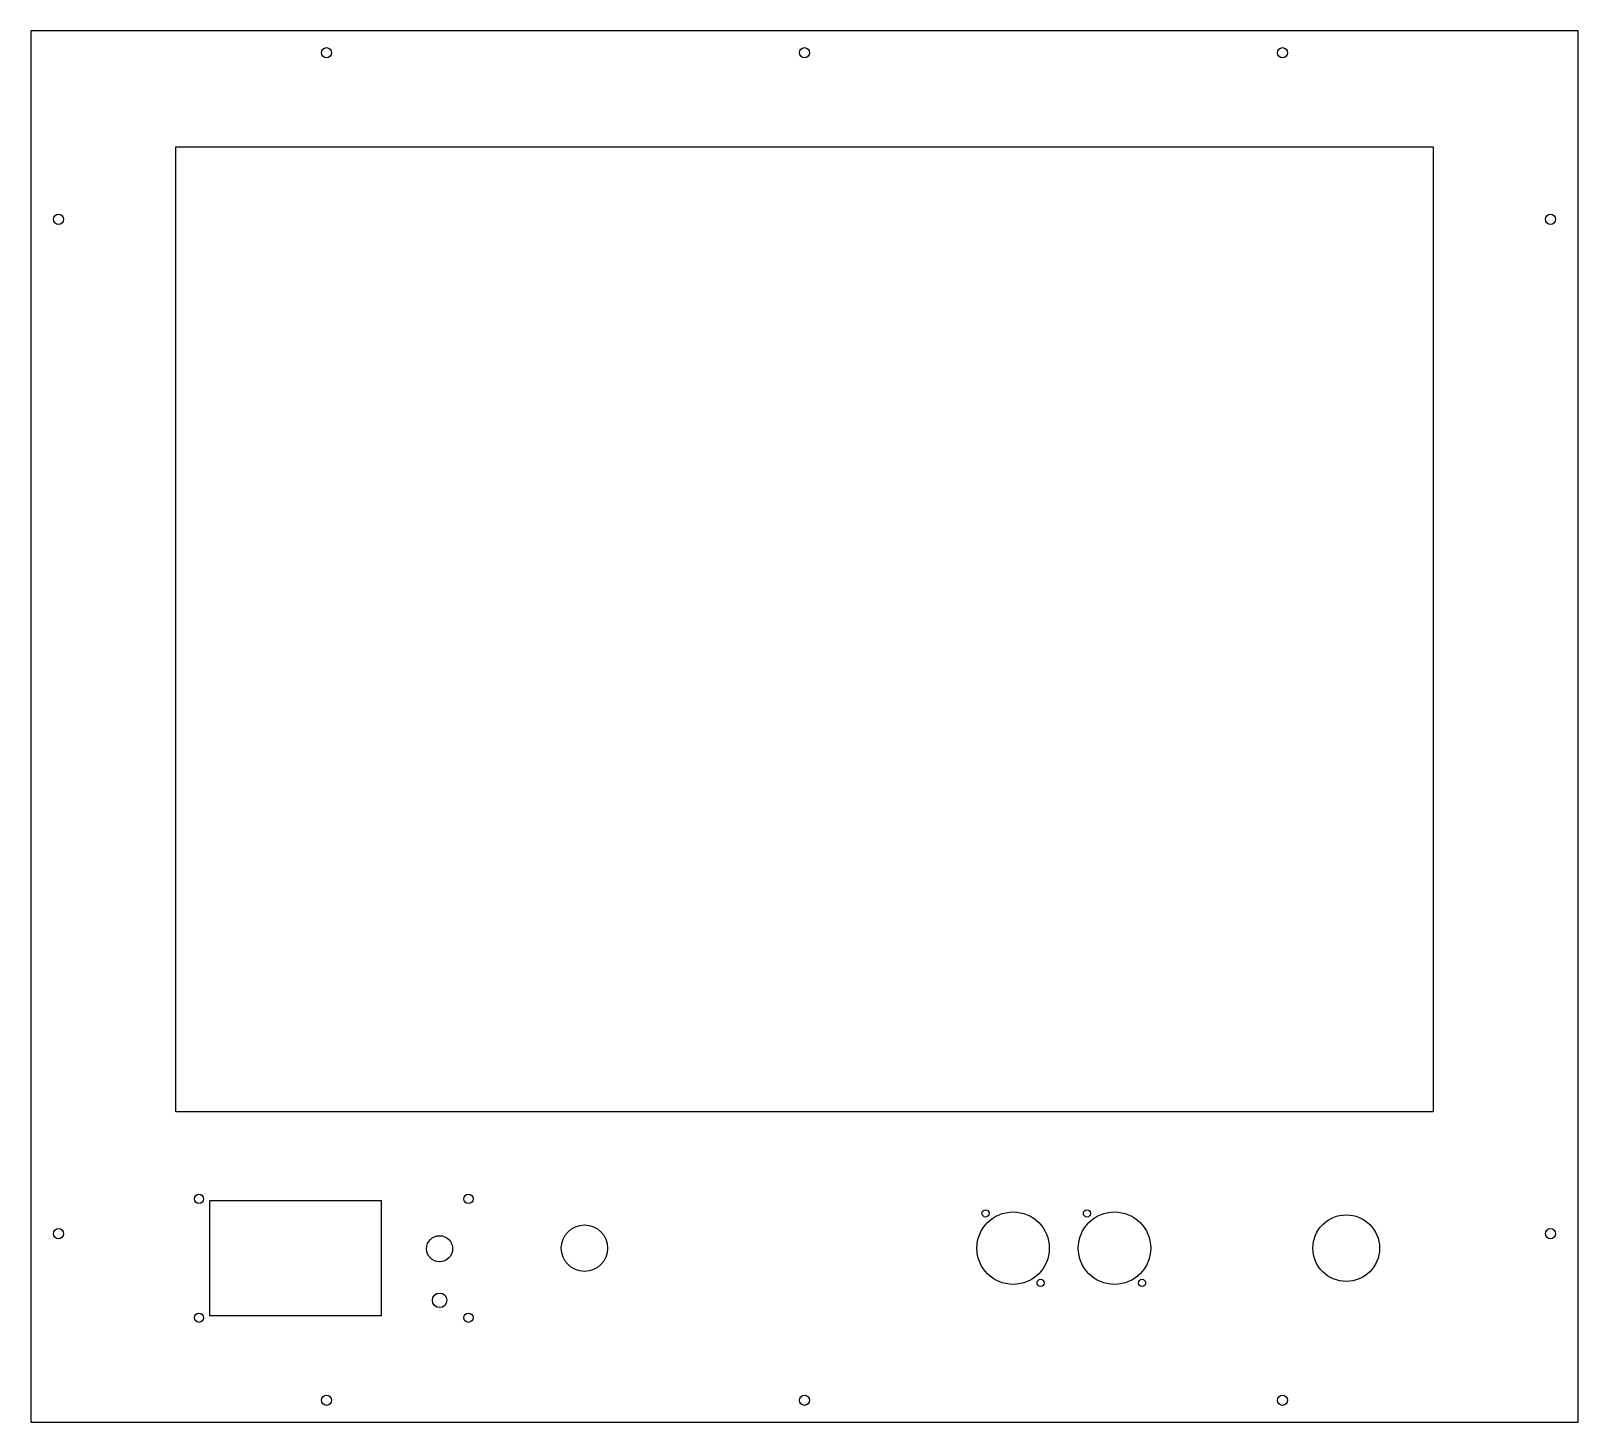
# Model space of a CAD drawing. Header units: millimetres. Extents: x -123 to 411, y -15 to 465.
import ezdxf

# ---------------------------------------------------------------- set-up
doc = ezdxf.new("R2010")
doc.units = ezdxf.units.MM

msp = doc.modelspace()

# ---------------------------------------------------------------- linework, layer by layer
for points in [[(-123, -15), (411, -15), (411, 465), (-123, 465)], [(361, 425), (361, 92), (-73, 92), (-73, 425)], [(-2.12, 61.41), (-2.12, 21.61), (-61.22, 21.61), (-61.22, 61.41)]]:
    msp.add_lwpolyline(points, close=True)
for centre, radius in [((-21, 457.5), 1.75), ((144, 457.5), 1.75), ((309, 457.5), 1.75), ((-113.5, 400), 1.75), ((401.5, 400), 1.75), ((-65, 62), 1.6), ((28, 62), 1.6), ((216, 45), 12.5), ((206.5, 57), 1.25), ((251, 45), 12.5), ((241.5, 57), 1.25), ((331, 45), 11.5), ((-113.5, 50), 1.75), ((18.05, 44.8), 4.5), ((68.05, 45), 8), ((401.5, 50), 1.75), ((225.5, 33), 1.25), ((260.5, 33), 1.25), ((18.05, 27), 2.5), ((-65, 21), 1.6), ((28, 21), 1.6), ((-21, -7.5), 1.75), ((144, -7.5), 1.75), ((309, -7.5), 1.75)]:
    msp.add_circle(centre, radius)

doc.saveas('drawing.dxf')
